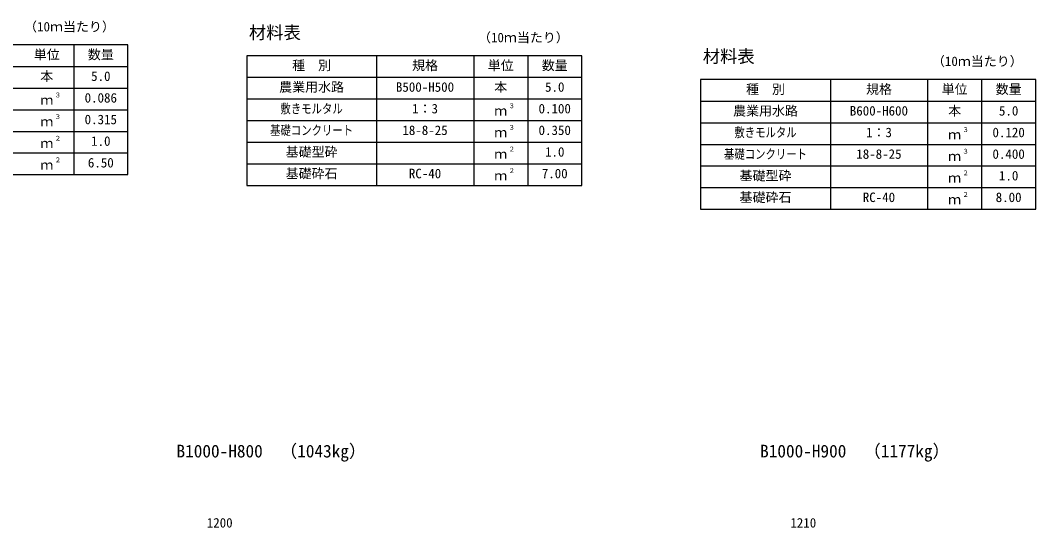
# Model space of a CAD drawing. Units: millimetres, scale not verified. Extents: x -33600 to 33600, y -11880 to 11880.
# Drawn here: x 9546 to 14243, y 3879 to 6226 of the extents above; entities that cross this region are included whole.
import ezdxf
from ezdxf.enums import TextEntityAlignment as Align

# ---------------------------------------------------------------- set-up
doc = ezdxf.new("R2010")
doc.units = ezdxf.units.MM
doc.header["$LTSCALE"] = 40
for name, color, linetype, lineweight in [('0-0_DIM', 7, 'Continuous', 25), ('0-3_HYO', 3, 'Continuous', 25), ('0-4_HYO2', 4, 'Continuous', 25), ('0-6_TXT', 7, 'Continuous', 25)]:
    doc.layers.add(name, color=color, linetype=linetype, lineweight=lineweight)
doc.styles.add('ＭＳ ゴシック', font='')
doc.styles.get('ＭＳ ゴシック').set_extended_font_data('MS Gothic')

msp = doc.modelspace()

# ---------------------------------------------------------------- linework, layer by layer
at = {"layer": '0-3_HYO'}
for p, q in [((9793.16, 6111.95), (9793.16, 5511.95)), ((11193.16, 6061.95), (11193.16, 5461.95)), ((11643.16, 6061.95), (11643.16, 5461.95)), ((11893.16, 6061.95), (11893.16, 5461.95)), ((8493.16, 6011.95), (10043.16, 6011.95)), ((10593.16, 5961.95), (12143.16, 5961.95)), ((13293.16, 5951.95), (13293.16, 5351.95)), ((13743.16, 5951.95), (13743.16, 5351.95)), ((13993.16, 5951.95), (13993.16, 5351.95)), ((12693.16, 5851.95), (14243.16, 5851.95))]:
    msp.add_line(p, q, dxfattribs=at)
for points in [[(8493.16, 5511.95), (10043.16, 5511.95), (10043.16, 6111.95), (8493.16, 6111.95)], [(10593.16, 5461.95), (12143.16, 5461.95), (12143.16, 6061.95), (10593.16, 6061.95)], [(12693.16, 5351.95), (14243.16, 5351.95), (14243.16, 5951.95), (12693.16, 5951.95)]]:
    msp.add_lwpolyline(points, close=True, dxfattribs=at)
at = {"layer": '0-4_HYO2'}
for p, q in [((8493.16, 5911.95), (10043.16, 5911.95)), ((10593.16, 5861.95), (12143.16, 5861.95)), ((8493.16, 5811.95), (10043.16, 5811.95)), ((10593.16, 5761.95), (12143.16, 5761.95)), ((12693.16, 5751.95), (14243.16, 5751.95)), ((8493.16, 5711.95), (10043.16, 5711.95)), ((10593.16, 5661.95), (12143.16, 5661.95)), ((12693.16, 5651.95), (14243.16, 5651.95)), ((8493.16, 5611.95), (10043.16, 5611.95)), ((10593.16, 5561.95), (12143.16, 5561.95)), ((12693.16, 5551.95), (14243.16, 5551.95)), ((12693.16, 5451.95), (14243.16, 5451.95))]:
    msp.add_line(p, q, dxfattribs=at)

# ---------------------------------------------------------------- texts
at = {"layer": '0-0_DIM', "style": 'ＭＳ ゴシック'}
for s, p in [('1200', (10408.16, 3866.83)), ('1210', (13108.16, 3866.83))]:
    msp.add_text(s, height=43.99, dxfattribs=at).set_placement(p, align=Align.BOTTOM_LEFT)
at = {"layer": '0-6_TXT', "style": 'ＭＳ ゴシック'}
for s, height, p in [('（10ｍ当たり）', 43.99, (9563.15, 6160.95)), ('材料表', 58.65, (10603.16, 6121.95)), ('（10ｍ当たり）', 43.99, (11663.15, 6110.95)), ('単位', 43.99, (9608.16, 6031.95)), ('数量', 43.99, (9858.16, 6031.95)), ('材料表', 58.65, (12703.16, 6011.95)), ('（10ｍ当たり）', 43.99, (13763.15, 6000.95)), ('種\u3000別', 43.99, (10803.16, 5981.95)), ('規格', 43.99, (11358.16, 5981.95)), ('単位', 43.99, (11708.16, 5981.95)), ('数量', 43.99, (11958.16, 5981.95)), ('本', 43.99, (9638.16, 5931.95)), ('5.0', 43.99, (9873.16, 5931.95)), ('農業用水路', 43.99, (10743.16, 5881.95)), ('B500-H500', 43.99, (11283.16, 5881.95)), ('本', 43.99, (11738.16, 5881.95)), ('5.0', 43.99, (11973.16, 5881.95)), ('種\u3000別', 43.99, (12903.16, 5871.95)), ('規格', 43.99, (13458.16, 5871.95)), ('単位', 43.99, (13808.16, 5871.95)), ('数量', 43.99, (14058.16, 5871.95)), ('３', 21.99, (9703.7, 5862.32)), ('0.086', 43.99, (9843.16, 5831.95)), ('ｍ', 43.99, (9638.16, 5821.95)), ('1：3', 43.99, (11358.16, 5781.95)), ('３', 21.99, (11803.7, 5812.32)), ('0.100', 43.99, (11943.16, 5781.95)), ('農業用水路', 43.99, (12843.16, 5771.95)), ('B600-H600', 43.99, (13383.16, 5771.95)), ('本', 43.99, (13838.16, 5771.95)), ('5.0', 43.99, (14073.16, 5771.95)), ('３', 21.99, (9703.7, 5762.32)), ('0.315', 43.99, (9843.16, 5731.95)), ('ｍ', 43.99, (11738.16, 5771.95)), ('ｍ', 43.99, (9638.16, 5721.95)), ('18-8-25', 43.99, (11313.16, 5681.95)), ('３', 21.99, (11803.7, 5712.32)), ('0.350', 43.99, (11943.16, 5681.95)), ('３', 21.99, (13903.7, 5702.32)), ('２', 21.99, (9703.7, 5662.32)), ('1.0', 43.99, (9873.16, 5631.95)), ('ｍ', 43.99, (11738.16, 5671.95)), ('1：3', 43.99, (13458.16, 5671.95)), ('ｍ', 43.99, (13838.16, 5661.95)), ('0.120', 43.99, (14043.16, 5671.95)), ('ｍ', 43.99, (9638.16, 5621.95)), ('基礎型砕', 43.99, (10773.16, 5581.95)), ('２', 21.99, (11803.7, 5612.32)), ('1.0', 43.99, (11973.16, 5581.95)), ('２', 21.99, (9703.7, 5562.32)), ('ｍ', 43.99, (11738.16, 5571.95)), ('18-8-25', 43.99, (13413.16, 5571.95)), ('ｍ', 43.99, (13838.16, 5561.95)), ('３', 21.99, (13903.7, 5602.32)), ('0.400', 43.99, (14043.16, 5571.95)), ('ｍ', 43.99, (9638.16, 5521.95)), ('6.50', 43.99, (9858.16, 5531.95)), ('基礎砕石', 43.99, (10773.16, 5481.95)), ('RC-40', 43.99, (11343.16, 5481.95)), ('ｍ', 43.99, (11738.16, 5471.95)), ('２', 21.99, (11803.7, 5512.32)), ('7.00', 43.99, (11958.16, 5481.95)), ('基礎型砕', 43.99, (12873.16, 5471.95)), ('ｍ', 43.99, (13838.16, 5461.95)), ('２', 21.99, (13903.7, 5502.32)), ('1.0', 43.99, (14073.16, 5471.95)), ('基礎砕石', 43.99, (12873.16, 5371.95)), ('RC-40', 43.99, (13443.16, 5371.95)), ('ｍ', 43.99, (13838.16, 5361.95)), ('２', 21.99, (13903.7, 5402.32)), ('8.00', 43.99, (14058.16, 5371.95)), ('B1000-H800', 58.65, (10268.16, 4186.5)), ('（1043kg）', 58.65, (10746.53, 4186.5)), ('B1000-H900', 58.65, (12968.16, 4186.5)), ('（1177kg）', 58.65, (13446.53, 4186.5))]:
    msp.add_text(s, height=height, dxfattribs=at).set_placement(p, align=Align.BOTTOM_LEFT)
at = {"layer": '0-6_TXT', "style": 'ＭＳ ゴシック', "width": 0.8}
for s, p in [('敷きモルタル', (10749.16, 5781.95)), ('基礎コンクリート', (10701.16, 5681.95)), ('敷きモルタル', (12849.16, 5671.95)), ('基礎コンクリート', (12801.16, 5571.95))]:
    msp.add_text(s, height=43.99, dxfattribs=at).set_placement(p, align=Align.BOTTOM_LEFT)

doc.saveas('drawing.dxf')
